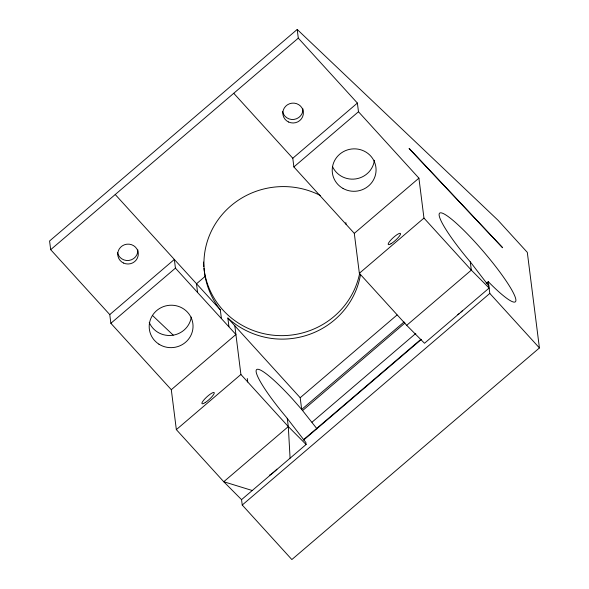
<?xml version="1.0" encoding="UTF-8"?>
<svg xmlns="http://www.w3.org/2000/svg" width="589" height="589" viewBox="0 0 589 589"><rect width="100%" height="100%" fill="white"/><g stroke="black" fill="none" stroke-linecap="round" stroke-linejoin="round"><path stroke-width="0.88" d="M276.889 469.183A8.224 1.738 -42.3 0 1 275.424 470.67L272.221 473.401A8.224 1.738 -42.3 0 1 269.372 475.235M233.745 93.29L292.785 158.25L293.882 166.937L354.298 233.362L359.349 273.296L406.704 325.334L424.507 343.262L489.128 288.058L471.325 270.13L423.962 218.092L418.919 178.158L358.48 111.748L357.383 103.06L298.299 38.138L297.202 29.45L49.579 240.989L50.683 249.677L109.768 314.6L110.865 323.287L171.303 389.697L176.347 429.631L223.761 481.736L241.549 499.641L242.241 505.031L291.857 559.55L539.421 347.944L527.31 252.372L497.992 220.234L297.202 29.45M205.171 276.351L196.483 283.802L197.58 292.49L235.917 334.5L240.901 374.479L288.315 426.583L306.103 444.496L274.054 471.892M241.549 499.641L273.591 472.29M50.683 249.677L298.299 38.138M109.768 314.6L174.337 259.44L220.301 309.792L221.398 318.48M292.785 158.25L357.383 103.06M110.865 323.287L175.434 268.128L174.337 259.44L115.238 194.525M293.882 166.937L358.48 111.748M171.303 389.697L235.917 334.5L234.82 325.813L227.847 318.023L228.944 326.711M354.298 233.362L418.919 178.158M176.347 429.631L240.901 374.479M359.349 273.296L423.962 218.092M316.978 428.821L301.678 409.443L300.199 397.722L397.023 315.005M404.076 321.962L301.678 409.443L292.623 399.136A58.274 8.364 49.5 0 0 256.23 370.216A58.274 8.364 49.5 0 0 286.364 417.27L305.868 442.501L306.103 444.496M302.606 410.548L404.974 322.993M406.704 325.334L471.325 270.13L470.265 261.84L469.367 260.817A58.274 8.364 49.5 0 1 445.019 214.477A58.274 8.364 49.5 0 1 507.828 283.493A58.274 8.364 49.5 0 1 489.216 282.624L488.333 281.689L486.249 283.471M287.255 418.293L288.315 426.583L223.761 481.736L252.217 490.497M312.037 422.18L415.797 333.44M420.929 339.279L303.247 439.924M303.755 439.939L421.245 339.522M486.978 283.331L488.333 281.689M242.241 505.031L489.805 293.425L488.377 282.138M227.847 318.023C240.422 329.568 256.664 336.79 273.613 338.682A78.845 76.224 -7.2 0 0 360.49 274.643M152.551 315.527L173.24 335.17M489.805 293.425L539.421 347.944M234.82 325.813L300.199 397.722M175.434 268.128L197.58 292.49M470.265 261.84L488.87 286.048M220.301 309.792C212.173 299.632 206.894 287.38 204.773 274.562A78.845 76.224 -7.2 0 1 237.639 200.68A78.845 76.224 -7.2 0 1 320.372 195.541M345.831 222.561L346.052 224.299M247.284 378.506L247.726 381.981M288.315 426.583L290.082 458.19M302.93 108.847A10.285 9.939 -7.2 0 1 293.999 119.42A10.285 9.939 -7.2 0 1 282.587 111.579M359.724 272.965A78.845 76.224 -7.2 0 1 279.252 335.612A78.845 76.224 -7.2 0 1 203.971 268.393M203.787 266.589A78.845 76.224 -7.2 0 1 203.522 262.053M137.848 249.876A10.285 9.939 -7.2 0 1 128.917 260.448A10.285 9.939 -7.2 0 1 117.513 252.6M374.383 160.267A21.94 21.211 -7.2 0 1 355.741 178.909A21.94 21.211 -7.2 0 1 332.461 166.459M191.285 317.088A21.94 21.211 -7.2 0 1 172.209 335.318A21.94 21.211 -7.2 0 1 149.231 322.352M462.571 310.543A8.224 1.738 -42.3 0 1 461.047 312.023M459.435 313.422A8.224 1.738 -42.3 0 1 457.844 314.636M409.929 149.238L409.068 148.494L502.645 247.748L409.929 149.238M288.551 121.997A10.285 9.939 -7.2 0 0 303.372 112.322A10.285 9.939 -7.2 0 0 287.417 104.813A10.285 9.939 -7.2 0 0 288.551 121.997M123.469 263.018A10.285 9.939 -7.2 0 0 138.29 253.351A10.285 9.939 -7.2 0 0 122.335 245.834A10.285 9.939 -7.2 0 0 123.469 263.018M390.971 243.758A8.224 1.738 -42.3 0 0 400.557 233.921A8.224 1.738 -42.3 0 0 391.582 239.252A8.224 1.738 -42.3 0 0 390.971 243.758M158.905 344.16A21.94 21.211 -7.2 0 0 192.993 327.675A21.94 21.211 -7.2 0 0 161.445 307.465A21.94 21.211 -7.2 0 0 158.905 344.16M343.056 188.473A21.94 21.211 -7.2 0 0 376.077 170.037A21.94 21.211 -7.2 0 0 343.306 151.712A21.94 21.211 -7.2 0 0 343.056 188.473M205.23 402.567A8.224 1.738 -42.3 0 0 214.278 392.826A8.224 1.738 -42.3 0 0 204.766 398.952A8.224 1.738 -42.3 0 0 205.23 402.567"/></g></svg>
